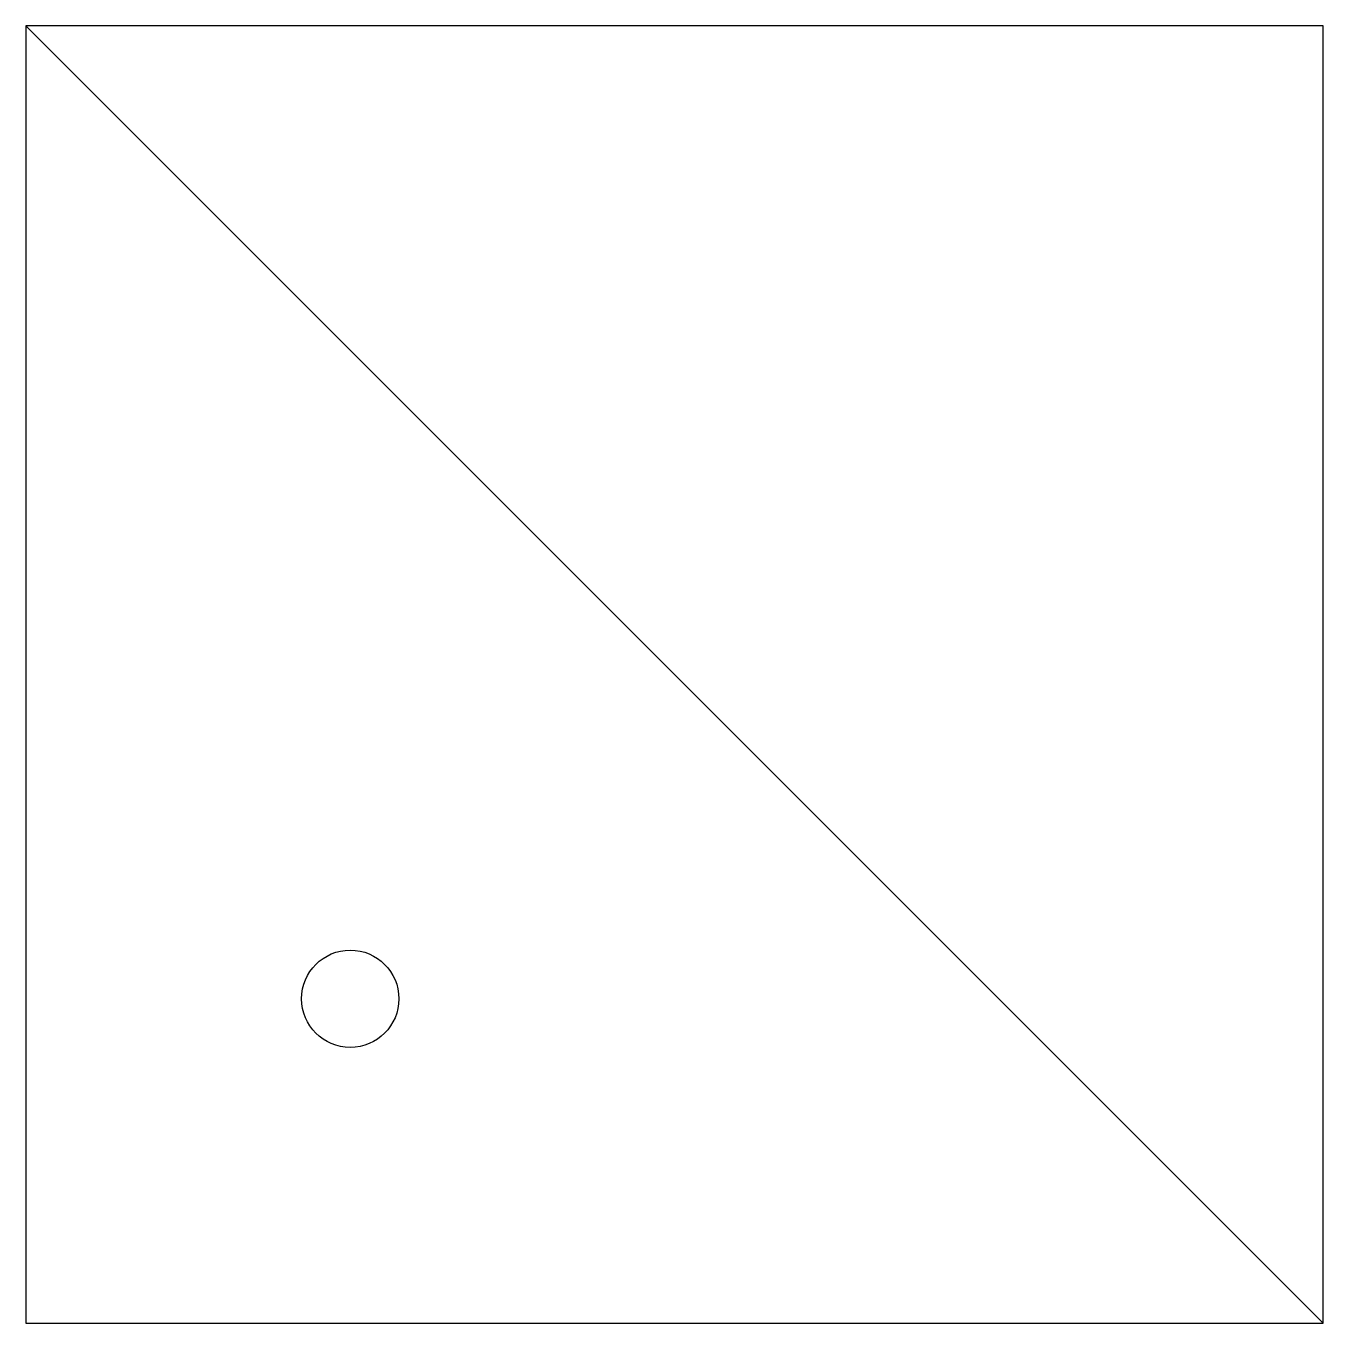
# Model space of a CAD drawing. Header units: millimetres. Extents: x 0 to 40, y 0 to 40.
import ezdxf

# ---------------------------------------------------------------- set-up
doc = ezdxf.new("R2010")
doc.units = ezdxf.units.MM
doc.layers.get('0').update_dxf_attribs({"linetype": 'CONTINUOUS'})

msp = doc.modelspace()

# ---------------------------------------------------------------- linework, layer by layer
for p, q in [((40, 40), (0, 40)), ((0, 40), (0, 0)), ((0, 40), (40, 0)), ((40, 0), (40, 40)), ((0, 0), (40, 0))]:
    msp.add_line(p, q)
msp.add_circle((10, 10), 1.5)

doc.saveas('drawing.dxf')
